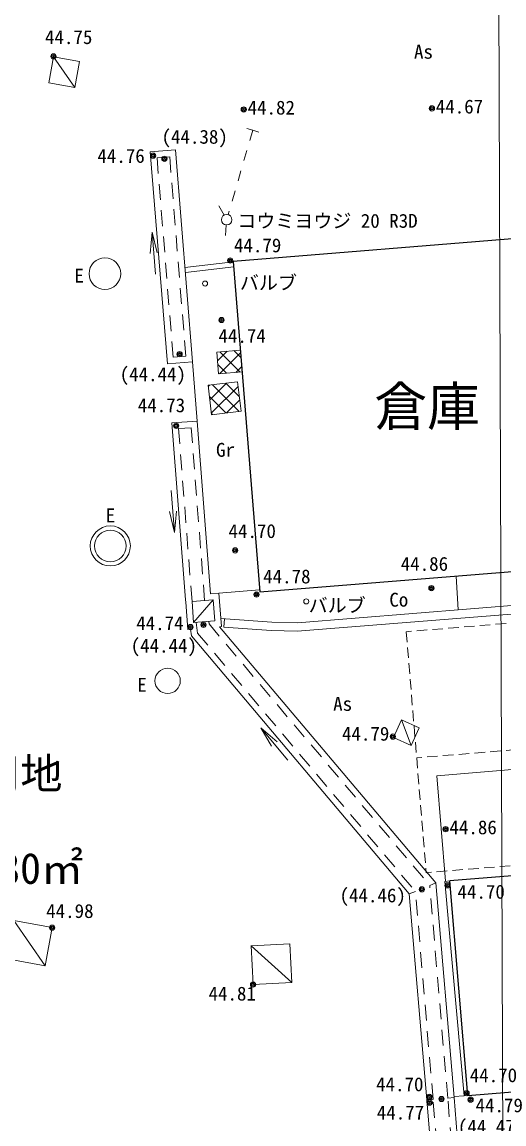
# Model space of a CAD drawing. Units: millimetres, scale not verified. Extents: x -29071210 to -28860960, y -117775216 to -117329466.
# Drawn here: x -28903195 to -28891784, y -117572019 to -117545892 of the extents above; entities that cross this region are included whole.
import ezdxf
from ezdxf.enums import TextEntityAlignment as Align

# ---------------------------------------------------------------- set-up
doc = ezdxf.new("R2010")
doc.units = ezdxf.units.MM
doc.header["$LTSCALE"] = 250
doc.header["$PDMODE"] = 32
doc.header["$PDSIZE"] = 125
for name, pattern in [('USER4', [2.5, 1.5, -1]), ('USER6', [1.5, 1, -0.5]), ('USER9', [2, 1, -1])]:
    doc.linetypes.add(name, pattern=pattern)
for name, color, linetype, lineweight in [('S-SUV', 7, 'Continuous', 13), ('S-SUV-HTXT', 7, 'Continuous', 13), ('S-SUV-ROW', 7, 'Continuous', 15), ('S-SUV-SRVR', 3, 'Continuous', 13), ('S-SUV-STR', 1, 'Continuous', 25)]:
    doc.layers.add(name, color=color, linetype=linetype, lineweight=lineweight)
doc.styles.add('ＭＳ ゴシック', font='')
doc.styles.get('ＭＳ ゴシック').set_extended_font_data('MS Gothic')

# ---------------------------------------------------------------- blocks, each defined once
blk = doc.blocks.new('ﾌﾟﾛｯﾄﾏｰｸ-03_1')
at = {"color": 3, "linetype": 'Continuous', "lineweight": 25}
blk.add_circle((0, 0), 0.5, dxfattribs=at)
at = {"color": 3}
blk.add_point((0, 0), dxfattribs=at)
blk = doc.blocks.new('open_arrow')
at = {"color": 0, "linetype": 'Continuous', "lineweight": -2}
blk.add_lwpolyline([(7.5, 1.25), (0, 0), (7.5, -1.25)], dxfattribs=at)

msp = doc.modelspace()

# ---------------------------------------------------------------- hatches: boundary and pattern name
at = {"layer": 'S-SUV'}
h = msp.add_hatch(dxfattribs=at)
h.set_pattern_fill('USER', color=256, style=0, pattern_type=2)
h.set_pattern_definition([(44.995, (-28898252.1, -117553967.3), (-176.76, 176.79), []), (314.995, (-28898252.1, -117553967.3), (176.79, 176.76), [])])
h.paths.add_polyline_path([(-28898023.7, -117553670.7), (-28897982.1, -117554189.1), (-28898539.5, -117554233.8), (-28898581.1, -117553715.4)])
h = msp.add_hatch(dxfattribs=at)
h.set_pattern_fill('USER', color=256, style=0, pattern_type=2)
h.set_pattern_definition([(44.995, (-28898361.3, -117554812.4), (-176.76, 176.79), []), (314.995, (-28898361.3, -117554812.4), (176.79, 176.76), [])])
h.paths.add_polyline_path([(-28898008.6, -117555116.9), (-28898705.6, -117555201.8), (-28898790.6, -117554504.8), (-28898093.5, -117554419.9)])

# ---------------------------------------------------------------- linework, layer by layer
for p, q in [((-28902450.3, -117546720), (-28902559, -117547333)), ((-28901837.3, -117546828.7), (-28902450.3, -117546720)), ((-28901946, -117547441.7), (-28902450.3, -117546720)), ((-28901946, -117547441.7), (-28901837.3, -117546828.7)), ((-28902559, -117547333), (-28901946, -117547441.7)), ((-28897730, -117548457), (-28897874, -117548414.9)), ((-28897730, -117548457), (-28897586, -117548499.1)), ((-28899561.5, -117548923.4), (-28900159.6, -117548971.6)), ((-28900159.6, -117548971.6), (-28899754.5, -117553998.7)), ((-28899561.5, -117548923.4), (-28899156.4, -117553950.5)), ((-28898532.6, -117550251.5), (-28898410.9, -117550469.8)), ((-28898360, -117550703.6), (-28898380.2, -117550953.1)), ((-28900037.3, -117551871.1), (-28900117.6, -117550874.3)), ((-28899336.7, -117551711.7), (-28898191.4, -117551578.8)), ((-28899327.1, -117551831.4), (-28898181.8, -117551698.5)), ((-28898023.7, -117553670.7), (-28898581.1, -117553715.4)), ((-28898539.5, -117554233.8), (-28898581.1, -117553715.4)), ((-28899156.4, -117553950.5), (-28899754.5, -117553998.7)), ((-28899156.4, -117553950.5), (-28899048.8, -117555351.8)), ((-28898539.5, -117554233.8), (-28897982.1, -117554189.1)), ((-28898093.5, -117554419.9), (-28898790.6, -117554504.8)), ((-28898790.6, -117554504.8), (-28898705.6, -117555201.8)), ((-28898008.6, -117555116.9), (-28898093.5, -117554419.9)), ((-28898705.6, -117555201.8), (-28898008.6, -117555116.9)), ((-28899048.8, -117555351.8), (-28899648, -117555392.8)), ((-28899323.8, -117559594.5), (-28899648, -117555392.8)), ((-28899048.8, -117555351.8), (-28898732.7, -117559448.6)), ((-28899662.6, -117556996.2), (-28899585.7, -117557993.2)), ((-28892865.8, -117559830.1), (-28892915.9, -117559026.5)), ((-28899320, -117559644.4), (-28899323.8, -117559594.5)), ((-28899170.4, -117559632.8), (-28898671.9, -117559594.3)), ((-28898671.9, -117559594.3), (-28899131.9, -117560131.3)), ((-28898533.9, -117559433.2), (-28898732.7, -117559448.6)), ((-28898633.4, -117560092.9), (-28898671.9, -117559594.3)), ((-28898533.9, -117559433.2), (-28897568.2, -117559352.6)), ((-28898533.9, -117559433.2), (-28898472.8, -117560224.8)), ((-28899320, -117559644.4), (-28899270, -117560292.4)), ((-28899170.4, -117559632.8), (-28899131.9, -117560131.3)), ((-28896677, -117560336.4), (-28890477, -117559839)), ((-28890476.9, -117559637.7), (-28896671.1, -117560136.5)), ((-28899131.9, -117560131.3), (-28898633.4, -117560092.9)), ((-28898487.4, -117560035.5), (-28897282.2, -117560118.4)), ((-28898414, -117560241), (-28898400.3, -117560041.5)), ((-28897282.2, -117560118.4), (-28896671.1, -117560136.5)), ((-28899270, -117560292.4), (-28899203.5, -117560287.3)), ((-28899203.5, -117560287.3), (-28899183, -117560444.5)), ((-28898515.3, -117560228.1), (-28898472.8, -117560224.8)), ((-28898515.3, -117560228.1), (-28893395, -117566303.9)), ((-28898414, -117560241), (-28897292, -117560318.2)), ((-28897292, -117560318.2), (-28896677, -117560336.4)), ((-28899183, -117560444.5), (-28894025.3, -117566564.7)), ((-28894206, -117562436), (-28894395, -117562854)), ((-28893788, -117562625), (-28894206, -117562436)), ((-28893977, -117563043), (-28894206, -117562436)), ((-28896899, -117563391.6), (-28897543.4, -117562626.9)), ((-28893977, -117563043), (-28893788, -117562625)), ((-28893374, -117563762), (-28880477.1, -117562692.9)), ((-28894395, -117562854), (-28893977, -117563043)), ((-28893374, -117563762), (-28893168.9, -117566265.4)), ((-28893540.5, -117566364.1), (-28893395, -117566303.9)), ((-28892964.4, -117571392.6), (-28893395, -117566303.9)), ((-28893061, -117566256.5), (-28893179.5, -117566266.3)), ((-28892722.5, -117571348.5), (-28893179.5, -117566266.3)), ((-28893879.8, -117566504.5), (-28894025.3, -117566564.7)), ((-28893612.1, -117571447), (-28894025.3, -117566564.7)), ((-28902481, -117567361), (-28903386, -117567197)), ((-28902645, -117568266), (-28903386, -117567197)), ((-28902645, -117568266), (-28902481, -117567361)), ((-28896850, -117567746), (-28897768.6, -117567792.4)), ((-28897768.6, -117567792.4), (-28897722.1, -117568711)), ((-28897768.6, -117567792.4), (-28896803.6, -117568664.6)), ((-28897766, -117567789), (-28897765.8, -117567792.3)), ((-28896803.6, -117568664.6), (-28896850, -117567746)), ((-28903550, -117568102), (-28902645, -117568266)), ((-28897722.1, -117568711), (-28896803.6, -117568664.6)), ((-28892722.5, -117571348.5), (-28892966.3, -117571369.1)), ((-28892636, -117571341.4), (-28892722.5, -117571348.5)), ((-28892603.7, -117583570.5), (-28893612.1, -117571447)), ((-28893612, -117571448.3), (-28893462.5, -117571435.6)), ((-28893113.7, -117571406.1), (-28892964.3, -117571393.5)), ((-28891955.2, -117583525.4), (-28892964.4, -117571392.6))]:
    msp.add_line(p, q, dxfattribs=at)
at = {"layer": 'S-SUV', "linetype": 'USER9'}
msp.add_line((-28897730, -117548457), (-28898314.9, -117550459), dxfattribs=at)
at = {"layer": 'S-SUV', "linetype": 'USER4'}
for p, q in [((-28899699, -117549085), (-28899998, -117549109.1)), ((-28899998, -117549109.1), (-28899617, -117553837.1)), ((-28899699, -117549085), (-28899318, -117553813)), ((-28899617, -117553837.1), (-28899318, -117553813)), ((-28899486.8, -117555532.2), (-28899187.5, -117555511.7)), ((-28899170.4, -117559632.8), (-28899486.8, -117555532.2)), ((-28898871.3, -117559609.7), (-28899187.5, -117555511.7)), ((-28899073.2, -117560126.8), (-28899039.9, -117560381.5)), ((-28898773.6, -117560103.7), (-28898765.8, -117560163.7)), ((-28899039.9, -117560381.5), (-28893879.8, -117566504.5)), ((-28898765.8, -117560163.7), (-28893540.5, -117566364.1)), ((-28893113.8, -117571405.2), (-28893540.5, -117566364.1)), ((-28893462.6, -117571434.4), (-28893879.8, -117566504.5)), ((-28892441.6, -117583709.6), (-28893462.6, -117571434.4)), ((-28892092.4, -117583685.4), (-28893113.8, -117571405.2))]:
    msp.add_line(p, q, dxfattribs=at)
at = {"layer": 'S-SUV', "linetype": 'USER6'}
for p, q in [((-28880894.2, -117559254.2), (-28894097.4, -117560347.5)), ((-28894097.4, -117560347.5), (-28893624.2, -117566061.1)), ((-28880646.6, -117562244), (-28893849.8, -117563337.3)), ((-28880421, -117564967.8), (-28893624.2, -117566061.1))]:
    msp.add_line(p, q, dxfattribs=at)
at = {"layer": 'S-SUV'}
for centre, radius in [((-28898350, -117550579), 125), ((-28901234, -117551860), 375), ((-28898862, -117552092), 60), ((-28901104.8, -117558314), 475), ((-28901104.8, -117558314), 375), ((-28896465, -117559629), 60), ((-28899747, -117561513), 300)]:
    msp.add_circle(centre, radius, dxfattribs=at)
at = {"layer": 'S-SUV-ROW'}
msp.add_line((-28891903.3, -117544913.9), (-28891802.6, -117574568.6), dxfattribs=at)
at = {"layer": 'S-SUV-STR'}
for p, q in [((-28887374.2, -117550692.8), (-28898192.3, -117551567.8)), ((-28898192.3, -117551567.8), (-28897564, -117559404.9)), ((-28897564, -117559404.9), (-28886777.9, -117558526.9)), ((-28882985, -117565431), (-28893061, -117566256.5)), ((-28892636, -117571341.4), (-28893061, -117566256.5)), ((-28892636, -117571341.4), (-28882564.2, -117570516.2))]:
    msp.add_line(p, q, dxfattribs=at)

# ---------------------------------------------------------------- block references
at = {"layer": 'S-SUV', "xscale": 66.7, "yscale": 66.7}
for p, rotation in [((-28900117.6, -117550874.3), 274.6), ((-28899585.7, -117557993.2), 94.4), ((-28897543.4, -117562626.9), 310.1)]:
    msp.add_blockref('open_arrow', p, dxfattribs=dict(at, rotation=rotation))
at = {"layer": 'S-SUV-SRVR', "xscale": 75, "yscale": 75}
for p in [(-28902451.7, -117546705.5), (-28897945, -117547964), (-28893489, -117547939), (-28900092.8, -117549060.1), (-28899823.4, -117549133.6), (-28898267.3, -117551545.1), (-28898470.3, -117552957.2), (-28899463.5, -117553766), (-28899546.8, -117555464.7), (-28898148.1, -117558419.3), (-28893501, -117559314.1), (-28897642.1, -117559465.9), (-28898897.8, -117560184), (-28899206.7, -117560236.8), (-28894413.4, -117562834.5), (-28893165, -117565029), (-28893726.3, -117566455.8), (-28893120.8, -117566360.9), (-28902482.3, -117567364.7), (-28897724.7, -117568713.5), (-28893549.9, -117571377.3), (-28893262.6, -117571426.9), (-28892666.1, -117571288.8), (-28893544.6, -117571512.1), (-28892572.9, -117571443.2)]:
    msp.add_blockref('ﾌﾟﾛｯﾄﾏｰｸ-03_1', p, dxfattribs=at)

# ---------------------------------------------------------------- texts
at = {"layer": 'S-SUV-HTXT', "style": 'ＭＳ ゴシック'}
for s, height, p in [('As', 329.9, (-28893913.3, -117546859.3)), ('As', 329.9, (-28895827.7, -117562322)), ('地\u3000\u3000目 : 学校用地', 733.1, (-28911731.7, -117564295.8)), ('実測面積 : 1775.80㎡', 733.1, (-28911731.7, -117566545.8))]:
    msp.add_text(s, height=height, dxfattribs=at).set_placement(p, align=Align.BOTTOM_LEFT)
for s, height, p in [('コウミヨウジ 20 R3D', 329.9, (-28895962, -117550605)), ('E', 329.9, (-28901843.2, -117551904.2)), ('バルブ', 329.9, (-28897361.3, -117552072.3)), ('倉庫', 916.4, (-28893603.3, -117555006)), ('E', 329.9, (-28901101, -117557589.9)), ('バルブ', 329.9, (-28895732.6, -117559721.5)), ('Co', 329.9, (-28894273.3, -117559588.4)), ('E', 329.9, (-28900354.4, -117561607.2))]:
    msp.add_text(s, height=height, dxfattribs=at).set_placement(p, align=Align.MIDDLE_CENTER)
msp.add_text('Gr', height=329.9, dxfattribs=at).set_placement((-28898601.2, -117556035.2), align=Align.MIDDLE_LEFT)
at = {"layer": 'S-SUV-SRVR', "style": 'ＭＳ ゴシック'}
for s, p in [('44.75', (-28902651.4, -117546512.5)), ('44.82', (-28897854.1, -117548184.2)), ('44.67', (-28893398.1, -117548159.2)), ('44.76', (-28901411.3, -117549329.5)), ('44.79', (-28898177.4, -117551449.9)), ('44.74', (-28898544.9, -117553596.3)), ('44.73', (-28900454.7, -117555241.3)), ('44.70', (-28898305.2, -117558224.8)), ('44.86', (-28894228, -117559002.5)), ('44.78', (-28897485, -117559300.7)), ('44.74', (-28900491, -117560409.2)), ('44.79', (-28895619.2, -117563029.6)), ('44.86', (-28893074.1, -117565249.2)), ('44.70', (-28892884, -117566776.8)), ('44.98', (-28902623.3, -117567233.8)), ('44.81', (-28898779, -117569191.4)), ('44.70', (-28892594.1, -117571127.3)), ('44.70', (-28894811.4, -117571341.8)), ('44.77', (-28894794.7, -117572012.1)), ('44.79', (-28892455.8, -117571840.1))]:
    msp.add_text(s, height=329.9, dxfattribs=at).set_placement(p, align=Align.BOTTOM_LEFT)
for s, p in [('(44.38)', (-28899106.6, -117548875.6)), ('(44.44)', (-28900097.9, -117554506.8)), ('(44.44)', (-28899837.8, -117560941.7)), ('(44.46)', (-28894890.7, -117566862.9)), ('(44.47)', (-28892088.8, -117572345.4))]:
    msp.add_text(s, height=329.9, dxfattribs=at).set_placement(p, align=Align.BOTTOM_CENTER)

doc.saveas('drawing.dxf')
